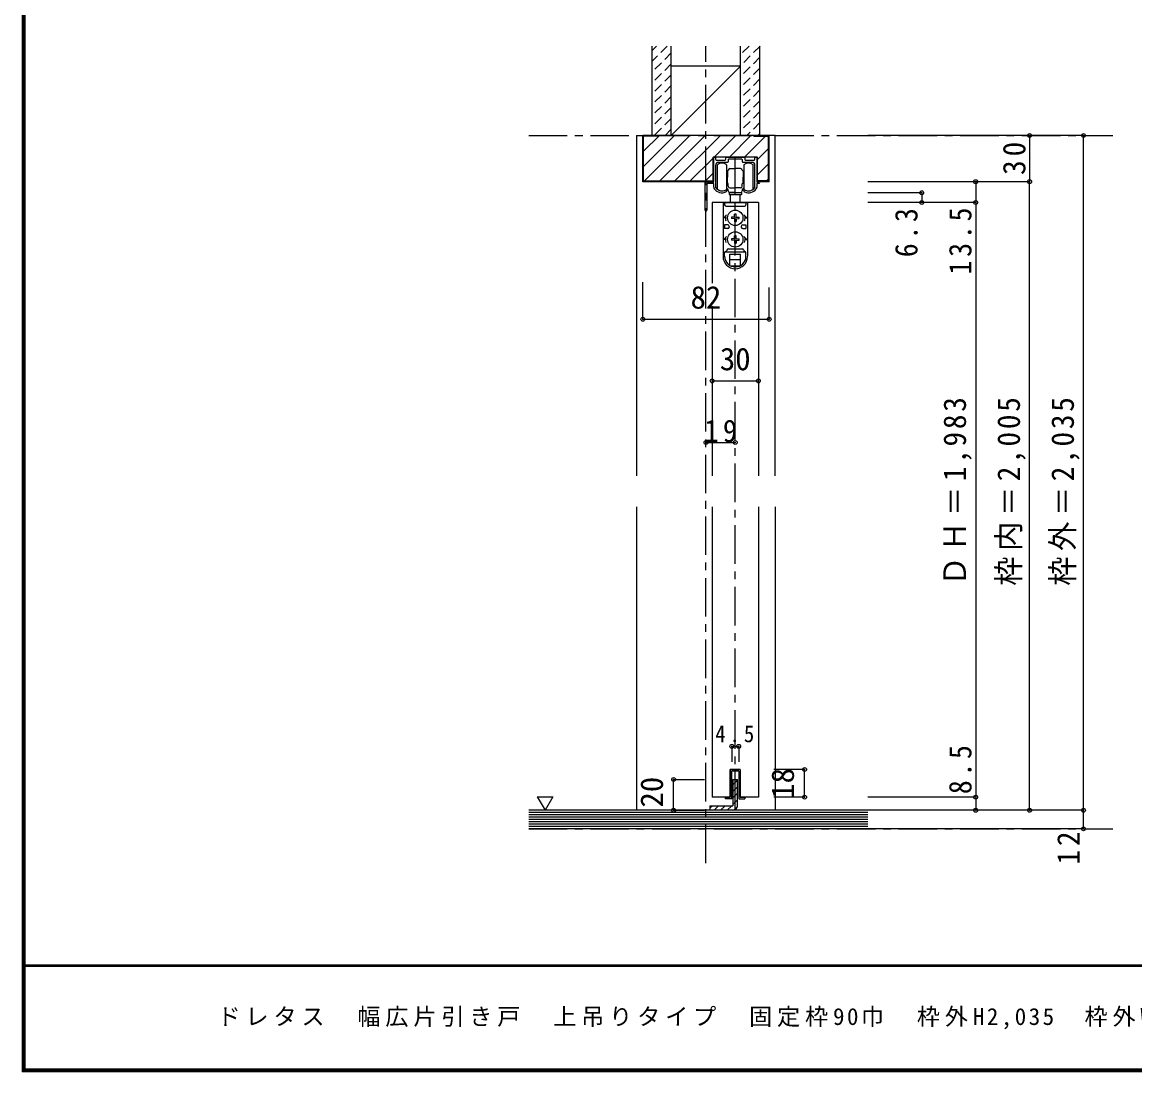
# Model space of a CAD drawing. Units: millimetres at full size, sheet at 1:5. Extents: x -973 to 977, y -718 to 696.
# Drawn here: x -973 to -251, y -701 to -20 of the extents above; entities that cross this region are included whole.
import ezdxf
from ezdxf.enums import TextEntityAlignment as Align

# ---------------------------------------------------------------- set-up
doc = ezdxf.new("R2010")
doc.units = ezdxf.units.MM
doc.header["$LTSCALE"] = 5
doc.header["$PDMODE"] = 32
doc.header["$PDSIZE"] = 2.5
doc.linetypes.add('CHAIN1', pattern=[8, 5, -1, 1, -1])
doc.linetypes.add('DASHED1', pattern=[1.8, 1.2, -0.6])
for name, color, linetype in [('0-1_通り芯', 4, 'CHAIN1'), ('0-2_柱', 3, 'Continuous'), ('0-3_仕上げ', 2, 'Continuous'), ('0-4_枠', 3, 'Continuous'), ('0-6_扉', 6, 'Continuous'), ('0-7_金物', 7, 'Continuous'), ('0-A_文字', 3, 'Continuous'), ('0-B_寸法', 7, 'Continuous'), ('0-C_ハッチ', 4, 'DASHED1'), ('F-1_枠', 7, 'Continuous')]:
    doc.layers.add(name, color=color, linetype=linetype)
doc.styles.add('ＭＳ ゴシック', font='')
doc.styles.get('ＭＳ ゴシック').set_extended_font_data('MS Gothic')

msp = doc.modelspace()

# ---------------------------------------------------------------- linework, layer by layer
at = {"layer": '0-1_通り芯'}
for p, q in [((-529.703, -565.38), (-529.703, -35.141)), ((-644.703, -93.141), (-265.703, -93.141)), ((-510.703, -531.141), (-510.703, -107.141)), ((-644.703, -543.141), (-265.703, -543.141))]:
    msp.add_line(p, q, dxfattribs=at)
at = {"layer": '0-2_柱'}
for p, q in [((-507.203, -48.141), (-552.203, -48.141)), ((-507.203, -93.141), (-552.203, -93.141))]:
    msp.add_line(p, q, dxfattribs=at)
at = {"layer": '0-2_柱', "color": 7}
msp.add_line((-507.203, -48.141), (-552.203, -93.141), dxfattribs=at)
at = {"layer": '0-3_仕上げ'}
for p, q in [((-564.703, -93.141), (-564.703, -35.141)), ((-552.203, -93.141), (-552.203, -35.141)), ((-507.203, -93.141), (-507.203, -35.141)), ((-494.703, -93.141), (-494.703, -35.141)), ((-424.703, -531.141), (-644.703, -531.141)), ((-424.703, -543.141), (-644.703, -543.141))]:
    msp.add_line(p, q, dxfattribs=at)
at = {"layer": '0-3_仕上げ', "color": 7}
for p, q in [((-424.703, -532.641), (-644.703, -532.641)), ((-424.703, -534.141), (-644.703, -534.141)), ((-424.703, -535.641), (-644.703, -535.641)), ((-424.703, -537.141), (-644.703, -537.141)), ((-424.703, -538.641), (-644.703, -538.641)), ((-424.703, -540.141), (-644.703, -540.141)), ((-424.703, -541.641), (-644.703, -541.641))]:
    msp.add_line(p, q, dxfattribs=at)
at = {"layer": '0-4_枠', "color": 4}
for p, q in [((-574.703, -93.141), (-570.703, -93.141)), ((-574.703, -93.141), (-574.703, -314.141)), ((-484.703, -93.141), (-488.703, -93.141)), ((-484.703, -314.141), (-484.703, -93.141)), ((-574.703, -334.141), (-574.703, -531.141)), ((-484.703, -334.141), (-484.703, -531.141))]:
    msp.add_line(p, q, dxfattribs=at)
at = {"layer": '0-4_枠'}
for p, q in [((-570.703, -123.141), (-570.703, -93.141)), ((-488.703, -93.141), (-570.703, -93.141)), ((-570.203, -122.641), (-570.203, -93.641)), ((-560.703, -93.641), (-570.203, -93.641)), ((-560.703, -93.641), (-560.703, -93.141)), ((-498.703, -93.641), (-498.703, -93.141)), ((-498.703, -93.641), (-489.203, -93.641)), ((-489.203, -122.641), (-489.203, -93.641)), ((-488.703, -123.141), (-488.703, -93.141)), ((-525.103, -123.141), (-525.103, -107.141)), ((-496.303, -107.141), (-525.103, -107.141)), ((-496.303, -123.141), (-496.303, -107.141)), ((-570.203, -122.641), (-525.103, -122.641)), ((-489.203, -122.641), (-496.303, -122.641)), ((-525.103, -123.141), (-570.703, -123.141)), ((-488.703, -123.141), (-496.303, -123.141))]:
    msp.add_line(p, q, dxfattribs=at)
at = {"layer": '0-6_扉'}
for p, q in [((-495.703, -136.641), (-495.703, -314.141)), ((-525.703, -204.046), (-525.703, -314.141)), ((-525.703, -334.141), (-525.703, -522.641)), ((-495.703, -334.141), (-495.703, -522.641)), ((-513.953, -504.641), (-513.953, -522.641)), ((-507.453, -504.641), (-513.953, -504.641)), ((-507.453, -504.641), (-507.453, -522.641)), ((-513.953, -522.641), (-525.703, -522.641)), ((-495.703, -522.641), (-507.453, -522.641))]:
    msp.add_line(p, q, dxfattribs=at)
msp.add_lwpolyline([(-495.703, -136.641), (-525.703, -136.641), (-525.703, -189.118)], dxfattribs=at)
at = {"layer": '0-7_金物'}
for p, q in [((-524.703, -123.141), (-524.703, -107.641)), ((-524.203, -107.141), (-524.003, -107.141)), ((-523.503, -107.641), (-523.503, -108.641)), ((-516.853, -108.641), (-516.853, -107.641)), ((-516.353, -107.141), (-505.053, -107.141)), ((-504.553, -107.641), (-504.553, -108.641)), ((-497.903, -108.641), (-497.903, -107.641)), ((-497.403, -107.141), (-497.203, -107.141)), ((-496.703, -107.641), (-496.703, -123.141)), ((-523.503, -112.641), (-523.503, -126.764)), ((-523.003, -109.141), (-517.353, -109.141)), ((-522.303, -128.141), (-522.303, -112.141)), ((-515.653, -110.641), (-521.503, -110.641)), ((-516.303, -112.141), (-516.303, -120.141)), ((-515.353, -108.941), (-515.353, -110.341)), ((-511.003, -108.641), (-515.053, -108.641)), ((-514.203, -114.641), (-510.703, -114.641)), ((-510.703, -108.341), (-511.003, -108.641)), ((-510.403, -108.641), (-510.703, -108.341)), ((-507.203, -114.641), (-510.703, -114.641)), ((-506.353, -108.641), (-510.403, -108.641)), ((-506.053, -110.341), (-506.053, -108.941)), ((-499.903, -110.641), (-505.753, -110.641)), ((-505.103, -112.141), (-505.103, -120.141)), ((-504.053, -109.141), (-498.403, -109.141)), ((-499.103, -128.141), (-499.103, -112.141)), ((-497.903, -126.764), (-497.903, -112.641)), ((-516.303, -116.141), (-516.003, -116.141)), ((-516.303, -117.641), (-515.803, -117.641)), ((-516.303, -120.141), (-516.303, -128.141)), ((-516.303, -122.641), (-515.803, -122.641)), ((-515.803, -116.341), (-516.003, -116.141)), ((-516.003, -117.641), (-515.803, -117.441)), ((-515.803, -122.841), (-516.003, -122.641)), ((-515.703, -116.141), (-515.803, -116.141)), ((-515.803, -116.141), (-515.803, -120.141)), ((-515.803, -124.141), (-515.803, -120.141)), ((-505.703, -116.141), (-505.603, -116.141)), ((-505.603, -116.341), (-505.403, -116.141)), ((-505.603, -116.141), (-505.603, -120.141)), ((-505.403, -117.641), (-505.603, -117.441)), ((-505.103, -117.641), (-505.603, -117.641)), ((-505.603, -124.141), (-505.603, -120.141)), ((-505.103, -122.641), (-505.603, -122.641)), ((-505.603, -122.841), (-505.403, -122.641)), ((-505.103, -116.141), (-505.403, -116.141)), ((-505.103, -120.141), (-505.103, -128.141)), ((-530.303, -141.541), (-530.303, -123.341)), ((-530.103, -123.141), (-524.703, -123.141)), ((-529.103, -124.541), (-529.103, -141.541)), ((-524.703, -124.341), (-528.903, -124.341)), ((-524.703, -126.607), (-524.703, -124.341)), ((-516.303, -124.141), (-516.003, -124.141)), ((-516.203, -128.641), (-516.203, -128.899)), ((-515.803, -123.941), (-516.003, -124.141)), ((-515.703, -124.141), (-515.803, -124.141)), ((-515.203, -126.141), (-515.203, -124.641)), ((-514.203, -127.141), (-510.703, -127.141)), ((-507.203, -127.141), (-510.703, -127.141)), ((-506.203, -126.141), (-506.203, -124.641)), ((-505.703, -124.141), (-505.603, -124.141)), ((-505.603, -123.941), (-505.403, -124.141)), ((-505.103, -124.141), (-505.403, -124.141)), ((-505.203, -128.899), (-505.203, -128.641)), ((-496.703, -123.141), (-495.303, -123.141)), ((-496.703, -124.341), (-496.703, -126.607)), ((-495.303, -124.341), (-496.703, -124.341)), ((-518.602, -136.641), (-518.602, -171.541)), ((-518.56, -136.641), (-502.76, -136.641)), ((-517.602, -136.641), (-517.602, -138.141)), ((-514.703, -131.441), (-506.703, -131.441)), ((-510.703, -130.141), (-514.203, -130.141)), ((-513.703, -130.141), (-513.703, -130.441)), ((-513.703, -136.641), (-513.703, -131.441)), ((-510.703, -130.141), (-507.203, -130.141)), ((-507.703, -130.141), (-507.703, -130.441)), ((-507.703, -131.441), (-507.703, -136.641)), ((-506.703, -130.441), (-506.703, -131.441)), ((-503.802, -136.641), (-503.802, -138.141)), ((-502.802, -136.641), (-502.802, -171.541)), ((-516.602, -139.141), (-504.802, -139.141)), ((-511.222, -146.122), (-511.188, -144.191)), ((-510.216, -144.191), (-511.188, -144.191)), ((-510.182, -146.122), (-510.216, -144.191)), ((-516.359, -144.641), (-518.202, -146.641)), ((-517.102, -146.641), (-518.202, -146.641)), ((-515.602, -151.141), (-517.602, -151.141)), ((-517.602, -151.141), (-517.602, -153.641)), ((-511.222, -146.122), (-513.152, -146.155)), ((-513.152, -146.155), (-513.152, -147.127)), ((-511.222, -147.161), (-513.152, -147.127)), ((-511.222, -147.161), (-511.188, -149.091)), ((-511.188, -149.091), (-510.216, -149.091)), ((-510.182, -147.161), (-510.216, -149.091)), ((-510.182, -146.122), (-508.252, -146.155)), ((-510.182, -147.161), (-508.252, -147.127)), ((-508.252, -147.127), (-508.252, -146.155)), ((-505.802, -151.141), (-503.802, -151.141)), ((-505.045, -144.641), (-503.202, -146.641)), ((-504.302, -146.641), (-503.202, -146.641)), ((-503.802, -151.141), (-503.802, -153.641)), ((-516.359, -158.641), (-518.202, -160.641)), ((-515.602, -153.641), (-517.602, -153.641)), ((-514.602, -152.141), (-514.602, -152.641)), ((-511.222, -160.122), (-511.188, -158.191)), ((-510.216, -158.191), (-511.188, -158.191)), ((-510.182, -160.122), (-510.216, -158.191)), ((-506.802, -152.141), (-506.802, -152.641)), ((-505.802, -153.641), (-503.802, -153.641)), ((-505.045, -158.641), (-503.202, -160.641)), ((-517.102, -160.641), (-518.202, -160.641)), ((-511.222, -160.122), (-513.152, -160.155)), ((-513.152, -160.155), (-513.152, -161.127)), ((-511.222, -161.161), (-513.152, -161.127)), ((-511.222, -161.161), (-511.188, -163.091)), ((-511.188, -163.091), (-510.216, -163.091)), ((-510.182, -161.161), (-510.216, -163.091)), ((-510.182, -160.122), (-508.252, -160.155)), ((-510.182, -161.161), (-508.252, -161.127)), ((-508.252, -161.127), (-508.252, -160.155)), ((-504.302, -160.641), (-503.202, -160.641)), ((-517.602, -171.541), (-517.602, -169.141)), ((-517.102, -168.641), (-504.302, -168.641)), ((-515.102, -166.641), (-506.302, -166.641)), ((-514.202, -177.488), (-514.202, -170.141)), ((-514.202, -170.141), (-507.202, -170.141)), ((-507.202, -177.488), (-507.202, -170.141)), ((-503.802, -171.541), (-503.802, -169.141)), ((-514.202, -173.641), (-507.202, -173.641)), ((-513.73, -177.741), (-507.674, -177.741)), ((-513.953, -522.641), (-513.953, -504.641)), ((-513.953, -504.641), (-507.453, -504.641)), ((-507.453, -504.641), (-507.453, -522.641)), ((-512.953, -523.641), (-512.953, -505.641)), ((-508.453, -505.641), (-512.953, -505.641)), ((-508.453, -505.641), (-508.453, -523.641)), ((-516.953, -522.641), (-513.953, -522.641)), ((-516.953, -523.641), (-516.953, -522.641)), ((-512.953, -523.641), (-516.953, -523.641)), ((-508.453, -523.641), (-504.453, -523.641)), ((-507.453, -522.641), (-504.453, -522.641)), ((-504.453, -522.641), (-504.453, -523.641))]:
    msp.add_line(p, q, dxfattribs=at)
at = {"layer": '0-7_金物', "color": 3}
for p, q in [((-512.203, -511.141), (-509.203, -511.141)), ((-512.203, -511.141), (-512.203, -528.141)), ((-509.203, -528.141), (-509.203, -511.141)), ((-527.203, -528.141), (-527.203, -531.141)), ((-527.203, -528.141), (-512.203, -528.141)), ((-512.203, -531.141), (-527.203, -531.141))]:
    msp.add_line(p, q, dxfattribs=at)
at = {"layer": '0-7_金物'}
msp.add_lwpolyline([(-506.703, -130.441), (-514.703, -130.441), (-514.703, -131.441)], dxfattribs=at)
for centre in [(-510.702, -146.641), (-510.702, -160.641)]:
    msp.add_circle(centre, 5, dxfattribs=at)
for centre, radius, start, end in [((-524.203, -107.641), 0.5, 90, 180), ((-524.003, -107.641), 0.5, 360, 90), ((-516.353, -107.641), 0.5, 90, 180), ((-505.053, -107.641), 0.5, 0, 90), ((-497.403, -107.641), 0.5, 90, 180), ((-497.203, -107.641), 0.5, 0, 90), ((-523.003, -108.641), 0.5, 180, 270), ((-521.503, -112.641), 2, 90, 180), ((-519.303, -116.141), 5, 53.1301, 126.8699), ((-517.353, -108.641), 0.5, 270, 0), ((-515.653, -110.341), 0.3, 270, 360), ((-515.053, -108.941), 0.3, 90, 180), ((-514.203, -115.641), 1, 90, 180), ((-507.203, -115.641), 1, 0, 90), ((-506.353, -108.941), 0.3, 0, 90), ((-505.753, -110.341), 0.3, 180, 270), ((-502.103, -116.141), 5, 53.1301, 126.8699), ((-504.053, -108.641), 0.5, 180, 270), ((-499.903, -112.641), 2, 0, 90), ((-498.403, -108.641), 0.5, 270, 360), ((-515.703, -115.641), 0.5, 270, 0), ((-505.703, -115.641), 0.5, 180, 270), ((-530.103, -123.341), 0.2, 90, 180), ((-528.903, -124.541), 0.2, 90, 180), ((-522.703, -126.607), 2, 180, 215.95057), ((-519.303, -124.141), 6.2, 215.95057, 293.81884), ((-523.203, -126.764), 0.3, 180, 213.92311), ((-519.303, -124.141), 5, 213.92311, 301.89079), ((-519.303, -124.141), 5, 233.1301, 306.8699), ((-517.203, -128.899), 1, 293.81884, 0), ((-516.503, -128.641), 0.3, 360, 121.89079), ((-517.203, -129.141), 2, 0, 63.25632), ((-515.703, -124.641), 0.5, 0, 90), ((-514.203, -126.141), 1, 180, 270), ((-514.203, -129.141), 1, 180, 270), ((-507.203, -126.141), 1, 270, 0), ((-507.203, -129.141), 1, 270, 0), ((-505.703, -124.641), 0.5, 90, 180), ((-504.203, -129.141), 2, 116.74368, 180), ((-504.903, -128.641), 0.3, 58.10921, 180), ((-504.203, -128.899), 1, 180, 246.18116), ((-502.103, -124.141), 5, 233.1301, 306.8699), ((-502.103, -124.141), 5, 238.10921, 326.07689), ((-502.103, -124.141), 6.2, 246.18116, 324.04943), ((-498.203, -126.764), 0.3, 326.07689, 360), ((-498.703, -126.607), 2, 324.04943, 360), ((-495.303, -123.741), 0.6, 270, 90), ((-529.703, -141.541), 0.6, 180, 0), ((-516.602, -138.141), 1, 180, 270), ((-504.802, -138.141), 1, 270, 0), ((-510.702, -146.641), 6.4, 167.82427, 198.20996), ((-515.602, -152.141), 1, 0, 90), ((-505.802, -152.141), 1, 90, 180), ((-510.702, -146.641), 6.4, 341.79004, 12.17573), ((-515.602, -152.641), 1, 270, 0), ((-505.802, -152.641), 1, 180, 270), ((-510.702, -160.641), 6.4, 167.82427, 198.20996), ((-510.702, -160.641), 6.4, 341.79004, 12.17573), ((-510.702, -171.741), 7.9, 180, 0), ((-517.102, -169.141), 0.5, 90, 180), ((-510.702, -171.541), 6.9, 180, 0), ((-517.102, -167.641), 1, 270, 0), ((-515.102, -167.641), 1, 90, 180), ((-506.302, -167.641), 1, 0, 90), ((-504.302, -167.641), 1, 180, 270), ((-504.302, -169.141), 0.5, 0, 90)]:
    msp.add_arc(centre, radius, start, end, dxfattribs=at)
at = {"layer": '0-7_金物', "color": 3}
msp.add_arc((-512.203, -528.141), 3, 270, 0, dxfattribs=at)
at = {"layer": '0-A_文字', "color": 7}
msp.add_line((-639.138, -522.328), (-634.138, -530.988), dxfattribs=at)
msp.add_lwpolyline([(-639.138, -522.328), (-629.138, -522.328), (-634.138, -530.988)], dxfattribs=at)
at = {"layer": '0-B_寸法', "color": 4}
for p, q in [((-284.703, -93.141), (-424.703, -93.141)), ((-319.703, -93.141), (-319.703, -123.141)), ((-284.703, -531.141), (-284.703, -93.141)), ((-319.703, -123.141), (-424.703, -123.141)), ((-389.703, -130.341), (-424.703, -130.341)), ((-389.703, -130.341), (-389.703, -136.641)), ((-354.703, -136.641), (-354.703, -522.641)), ((-570.703, -212.446), (-570.703, -188.387)), ((-488.703, -212.446), (-488.703, -191.887)), ((-570.703, -212.446), (-488.703, -212.446)), ((-525.703, -252.446), (-495.703, -252.446)), ((-529.703, -292.446), (-510.703, -292.446)), ((-512.953, -489.641), (-512.953, -499.641)), ((-512.953, -489.641), (-508.453, -489.641)), ((-508.453, -489.641), (-508.453, -499.641)), ((-465.703, -504.641), (-485.703, -504.641)), ((-465.703, -522.641), (-465.703, -504.641)), ((-550.703, -511.141), (-530.703, -511.141)), ((-550.703, -531.141), (-550.703, -511.141)), ((-465.703, -522.641), (-485.703, -522.641)), ((-354.703, -522.641), (-424.703, -522.641)), ((-354.703, -522.641), (-354.703, -531.141)), ((-550.703, -531.141), (-530.703, -531.141)), ((-284.703, -531.141), (-424.703, -531.141)), ((-284.703, -543.141), (-284.703, -531.141)), ((-284.703, -543.141), (-424.703, -543.141))]:
    msp.add_line(p, q, dxfattribs=at)
for points in [[(-354.703, -123.141), (-354.703, -136.641), (-424.703, -136.641)], [(-319.703, -531.141), (-319.703, -528.141), (-319.703, -123.141)]]:
    msp.add_lwpolyline(points, dxfattribs=at)
at = {"layer": '0-B_寸法'}
for p in [(-319.703, -93.141), (-284.703, -93.141), (-354.703, -123.141), (-319.703, -123.141), (-389.703, -130.341), (-389.703, -136.641), (-354.703, -136.641), (-570.703, -212.446), (-488.703, -212.446), (-525.703, -252.446), (-495.703, -252.446), (-529.703, -292.446), (-510.703, -292.446), (-512.953, -489.641), (-508.453, -489.641), (-465.703, -504.641), (-550.703, -511.141), (-465.703, -522.641), (-354.703, -522.641), (-550.703, -531.141), (-354.703, -531.141), (-319.703, -531.141), (-284.703, -531.141), (-284.703, -543.141)]:
    msp.add_point(p, dxfattribs=at)
at = {"layer": '0-C_ハッチ'}
for p, q in [((-561.877, -35.141), (-564.703, -37.967)), ((-554.806, -35.141), (-564.703, -45.038)), ((-501.669, -35.141), (-507.203, -40.675)), ((-494.598, -35.141), (-507.203, -47.746)), ((-552.203, -39.609), (-564.703, -52.109)), ((-494.703, -42.317), (-507.203, -54.817)), ((-552.203, -46.68), (-564.703, -59.18)), ((-494.703, -49.388), (-507.203, -61.888)), ((-552.203, -53.751), (-564.703, -66.251)), ((-494.703, -56.459), (-507.203, -68.959)), ((-552.203, -60.822), (-564.703, -73.322)), ((-494.703, -63.53), (-507.203, -76.03)), ((-552.203, -67.893), (-564.703, -80.393)), ((-494.703, -70.602), (-507.203, -83.102)), ((-552.203, -74.964), (-564.703, -87.464)), ((-494.703, -77.673), (-507.203, -90.173)), ((-552.203, -82.036), (-563.309, -93.141)), ((-494.703, -84.744), (-503.101, -93.141)), ((-552.203, -89.107), (-556.238, -93.141)), ((-494.703, -91.815), (-496.03, -93.141))]:
    msp.add_line(p, q, dxfattribs=at)
at = {"layer": '0-C_ハッチ', "linetype": 'Continuous'}
for p, q in [((-570.203, -113.312), (-550.032, -93.141)), ((-570.203, -103.413), (-559.932, -93.141)), ((-569.633, -122.641), (-540.133, -93.141)), ((-559.733, -122.641), (-530.233, -93.141)), ((-549.834, -122.641), (-520.334, -93.141)), ((-524.434, -107.141), (-510.434, -93.141)), ((-514.535, -107.141), (-500.535, -93.141)), ((-504.635, -107.141), (-491.135, -93.641)), ((-539.934, -122.641), (-525.103, -107.81)), ((-496.303, -108.709), (-489.203, -101.609)), ((-496.303, -118.608), (-489.203, -111.508)), ((-530.035, -122.641), (-525.103, -117.71)), ((-489.203, -121.408), (-490.437, -122.641)), ((-512.203, -514.624), (-509.203, -511.624)), ((-512.203, -518.866), (-509.203, -515.866)), ((-512.203, -523.109), (-509.203, -520.109)), ((-512.203, -527.352), (-509.203, -524.352)), ((-527.203, -529.624), (-525.721, -528.142)), ((-524.478, -531.141), (-521.478, -528.142)), ((-520.235, -531.141), (-517.235, -528.142)), ((-515.993, -531.141), (-512.993, -528.142)), ((-511.709, -531.101), (-509.243, -528.634))]:
    msp.add_line(p, q, dxfattribs=at)
at = {"layer": 'F-1_枠', "color": 6}
for p, q in [((-973.347, 695.833), (-973.347, -700.833)), ((-972.514, 695.833), (-972.514, -700.833)), ((-971.68, 695.833), (-971.68, -700.833)), ((976.653, -631.667), (-973.347, -631.667)), ((976.653, -632.5), (-973.347, -632.5)), ((976.653, -699.167), (-973.347, -699.167)), ((976.653, -700), (-973.347, -700)), ((976.653, -700.833), (-973.347, -700.833))]:
    msp.add_line(p, q, dxfattribs=at)

# ---------------------------------------------------------------- texts
at = {"layer": '0-B_寸法', "style": 'ＭＳ ゴシック'}
for s, p in [('82', (-539.703, -209.946)), ('30', (-520.703, -249.946))]:
    msp.add_text(s, height=14.66, dxfattribs=at).set_placement(p, align=Align.BOTTOM_LEFT)
for s, p in [('18', (-468.203, -523.641)), ('20', (-553.203, -529.348))]:
    msp.add_text(s, height=14.66, rotation=90, dxfattribs=at).set_placement(p, align=Align.BOTTOM_LEFT)
at = {"layer": '0-B_寸法', "char_height": 14.66, "attachment_point": 7, "rotation": 90, "style": 'ＭＳ ゴシック'}
for s, insert in [('\\T1.27;\\W0.95;30', (-322.203, -118.766)), ('\\T1.27;\\W0.9;6.3', (-392.203, -172.141)), ('\\T1.28;\\W0.9;13.5', (-357.203, -183.391)), ('\\T1.19;\\W0.95;ＤＨ＝1,983', (-357.203, -385.391)), ('\\T1.19;\\W0.95;枠内＝2,005', (-322.203, -385.391)), ('\\T1.19;\\W0.95;枠外＝2,035', (-287.203, -385.391)), ('\\T1.27;\\W0.9;8.5', (-357.203, -520.641)), ('\\T1.27;\\W0.95;12', (-287.203, -566.391))]:
    msp.add_mtext(s, dxfattribs=dict(at, insert=insert))
at = {"layer": '0-B_寸法', "attachment_point": 7, "style": 'ＭＳ ゴシック'}
for s, insert, char_height in [('\\T1.27;\\W0.95;19', (-530.828, -292.446), 14.66), ('\\T1.38;\\W0.9;4.5', (-523.703, -487.141), 11)]:
    msp.add_mtext(s, dxfattribs=dict(at, insert=insert, char_height=char_height))
at = {"layer": 'F-1_枠', "insert": (-846.68, -673.333), "char_height": 11, "attachment_point": 7, "style": 'ＭＳ ゴシック'}
msp.add_mtext('\\T1.21;ドレタス\u3000幅広片引き戸\u3000上吊りタイプ\u3000固定枠90巾\u3000枠外H2,035\u3000枠外W2,215', dxfattribs=at)

doc.saveas('drawing.dxf')
